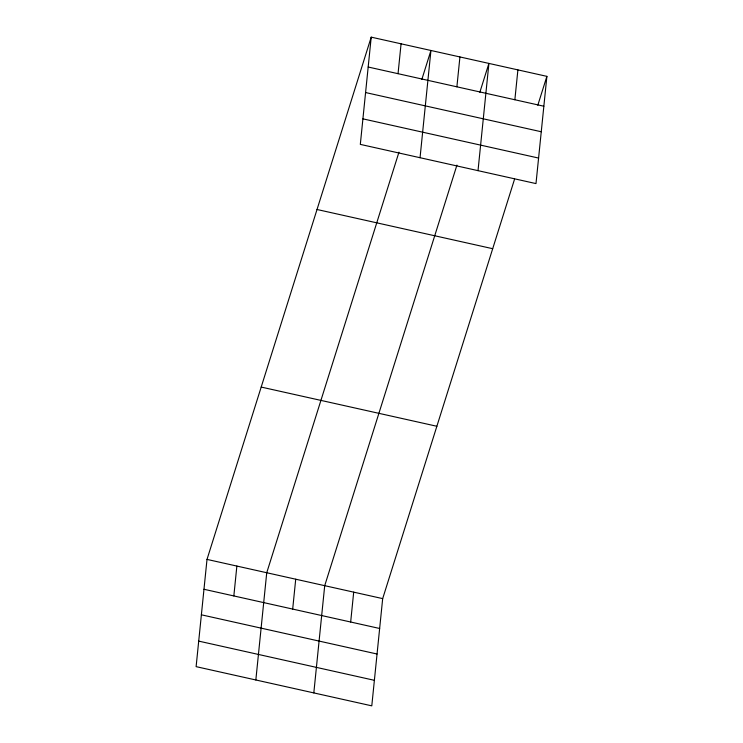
<?xml version="1.0" encoding="UTF-8"?>
<svg xmlns="http://www.w3.org/2000/svg" width="743" height="743" viewBox="0 0 743 743"><rect width="100%" height="100%" fill="white"/><g stroke="black" fill="none" stroke-linecap="round" stroke-linejoin="round"><path stroke-width="1.11" d="M371.212 37.15L360.318 144.383L535.991 183.595L546.885 76.353L371.212 37.15L207.009 559.405L196.115 666.647L371.788 705.85L382.682 598.617L514.574 179.119M233.841 595.942L236.868 566.073M255.843 679.975L266.737 572.742L398.963 152.176M292.686 609.074L295.723 579.206M313.815 692.913L324.71 585.679L456.936 165.113M398.044 73.678L401.071 43.818M350.668 622.012L353.696 592.143M420.046 157.72L430.94 50.478L421.848 79.38M456.889 86.82L459.926 56.951M478.018 170.658L488.913 63.415L479.829 92.318M514.862 99.757L517.899 69.888M537.802 105.255L546.885 76.353M368.175 67.019L543.848 106.221M365.584 92.55L541.257 131.752M362.909 118.852L538.591 158.064M317.02 209.498L492.702 248.701M261.192 387.066L436.875 426.268M207.009 559.405L382.682 598.617M203.972 589.273L379.654 628.485M201.381 614.805L377.054 654.016M198.706 641.116L374.388 680.319"/></g></svg>
